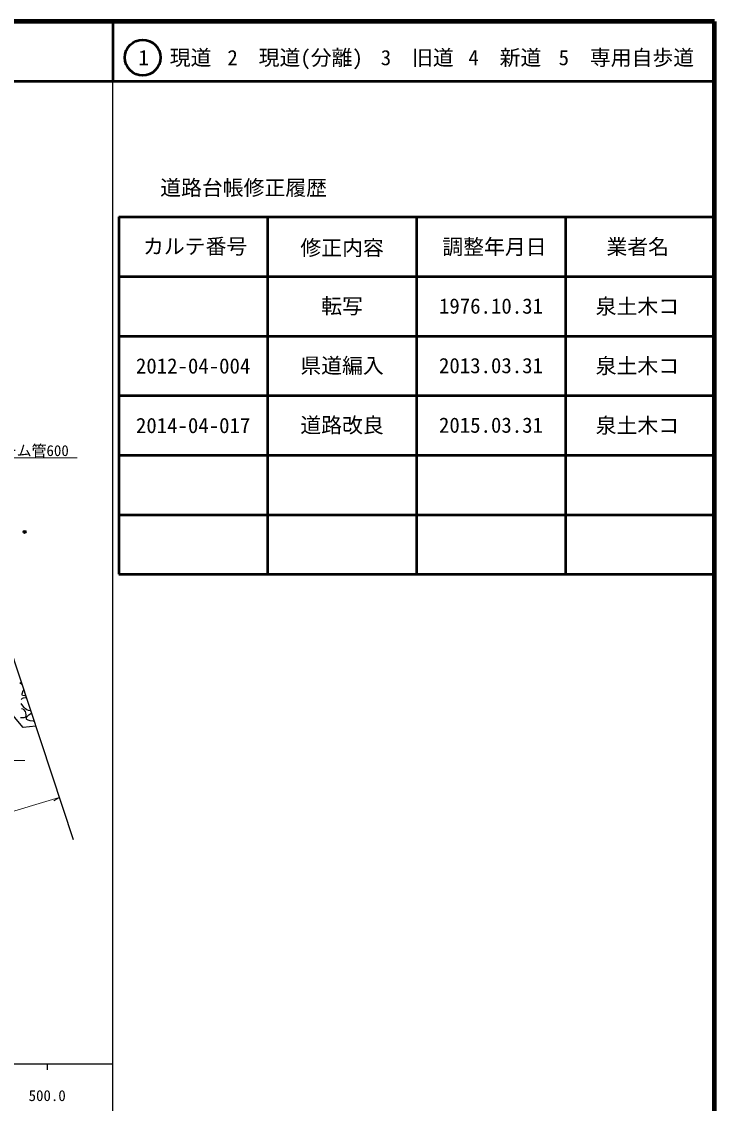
# Model space of a CAD drawing. Units: millimetres, scale not verified. Extents: x 40000 to 680000, y 20000 to 380000.
# Drawn here: x 563712 to 680000, y 198357 to 380000 of the extents above; entities that cross this region are included whole.
import ezdxf
from ezdxf.enums import TextEntityAlignment as Align

# ---------------------------------------------------------------- set-up
doc = ezdxf.new("R2010")
doc.units = ezdxf.units.MM
doc.header["$LTSCALE"] = 1000
doc.header["$PDMODE"] = 32
doc.header["$PDSIZE"] = 500
for name, color, linetype, lineweight in [('M-BGD', 7, 'Continuous', 25), ('M-BMK-OTRS', 5, 'Continuous', 25), ('M-STR-HTXT', 7, 'Continuous', 13), ('M-TTL', 2, 'Continuous', 140), ('M-TTL-BAND', 7, 'Continuous', 25), ('M-TTL-FRAM', 2, 'Continuous', 50), ('M-TTL-LINE', 7, 'Continuous', 50)]:
    doc.layers.add(name, color=color, linetype=linetype, lineweight=lineweight)
doc.layers.add('M-OTRS', color=6, linetype='Continuous')
doc.layers.add('M-TTL-TXT', color=7, linetype='Continuous')
doc.styles.add('ＭＳ ゴシック', font='')
doc.styles.get('ＭＳ ゴシック').set_extended_font_data('MS Gothic')

msp = doc.modelspace()

# ---------------------------------------------------------------- linework, layer by layer
at = {"layer": 'M-BGD'}
for p, q in [((563793, 268618), (563424, 268946)), ((563777, 267114), (563830, 267316)), ((563792, 266946), (563777, 267114)), ((563830, 267316), (563965, 267658)), ((563965, 267658), (564016, 267720)), ((564016, 267720), (564062, 267803)), ((563619, 266168), (563722, 266293)), ((563901, 265110), (563660, 265520)), ((563722, 266293), (563867, 266386)), ((563836, 266855), (563792, 266946)), ((564265, 266783), (563836, 266855)), ((563867, 266386), (564029, 266456)), ((564029, 266456), (564363, 266487)), ((564397, 266790), (564265, 266783)), ((564363, 266487), (564500, 266475)), ((563994, 261450), (561116, 264908)), ((563681, 264686), (563908, 264581)), ((564137, 264823), (563901, 265110)), ((563908, 264581), (564052, 264469)), ((564052, 264469), (564287, 264178)), ((564348, 264608), (564137, 264823)), ((564287, 264178), (564387, 263956)), ((564577, 264439), (564348, 264608)), ((564418, 263419), (564351, 263250)), ((564387, 263956), (564443, 263621)), ((564443, 263621), (564418, 263419)), ((564858, 264334), (564577, 264439)), ((564655, 263339), (564914, 263589)), ((565166, 264295), (564858, 264334)), ((564914, 263589), (565245, 263814)), ((565219, 264300), (565166, 264295)), ((565245, 263814), (565363, 263864)), ((564070, 263082), (563528, 263071)), ((566071, 261720), (563994, 261450)), ((564229, 263144), (564070, 263082)), ((564351, 263250), (564229, 263144)), ((564502, 263019), (564537, 263177)), ((564531, 262887), (564502, 263019)), ((564590, 262833), (564531, 262887)), ((564537, 263177), (564655, 263339)), ((564835, 262704), (564590, 262833)), ((565150, 262619), (564835, 262704)), ((565674, 262517), (565150, 262619)), ((565810, 262509), (565674, 262517))]:
    msp.add_line(p, q, dxfattribs=at)
at = {"layer": 'M-BMK-OTRS'}
msp.add_line((556679, 290122), (572350, 242641), dxfattribs=at)
at = {"layer": 'M-OTRS'}
msp.add_point((564202, 294316), dxfattribs=at)
at = {"layer": 'M-STR-HTXT'}
for p, q in [((555705, 306732), (573033, 306732)), ((544687, 255925), (564271, 255925)), ((570007, 249736), (466623, 218317)), ((570007, 249736), (569132, 249178))]:
    msp.add_line(p, q, dxfattribs=at)
at = {"layer": 'M-TTL'}
for p, q in [((680000, 380000), (40000, 380000)), ((680000, 20000), (680000, 380000))]:
    msp.add_line(p, q, dxfattribs=at)
at = {"layer": 'M-TTL-BAND'}
for p, q in [((579000, 20000), (579000, 370000)), ((40000, 205000), (579000, 205000)), ((568000, 205000), (568000, 204000))]:
    msp.add_line(p, q, dxfattribs=at)
at = {"layer": 'M-TTL-FRAM'}
for p, q in [((580000, 347197), (580000, 287197)), ((580000, 347197), (680000, 347197)), ((580000, 287197), (680000, 287197))]:
    msp.add_line(p, q, dxfattribs=at)
at = {"layer": 'M-TTL-LINE'}
for p, q in [((579000, 380000), (579000, 370000)), ((40000, 370000), (680000, 370000)), ((605000, 347197), (605000, 287197)), ((630000, 347197), (630000, 287197)), ((655000, 347197), (655000, 287197)), ((580000, 337197), (680000, 337197)), ((580000, 327197), (680000, 327197)), ((580000, 317197), (680000, 317197)), ((580000, 307197), (680000, 307197)), ((580000, 297197), (680000, 297197))]:
    msp.add_line(p, q, dxfattribs=at)
msp.add_circle((584031, 373958), 3000, dxfattribs=at)

# ---------------------------------------------------------------- texts
at = {"layer": 'M-STR-HTXT', "style": 'ＭＳ ゴシック'}
msp.add_text('ヒューム管600', height=1833, dxfattribs=at).set_placement((555383, 306504), align=Align.BOTTOM_LEFT)
at = {"layer": 'M-TTL-BAND', "style": 'ＭＳ ゴシック'}
msp.add_text('500.0', height=1833, dxfattribs=at).set_placement((568000, 198195), align=Align.BOTTOM_CENTER)
msp.add_text('500.0', height=1833, dxfattribs=at).set_placement((568000, 198195), align=Align.BOTTOM_CENTER)
at = {"layer": 'M-TTL-TXT', "style": 'ＭＳ ゴシック'}
for s, p in [('1\u3000現道', (589448, 373958)), ('2\u3000現道(分離)', (609619, 373958)), ('3\u3000旧道', (630121, 373958)), ('4\u3000新道', (644824, 373958)), ('5\u3000専用自歩道', (665228, 373958)), ('道路台帳修正履歴', (600968, 352113)), ('カルテ番号', (592839, 342277)), ('修正内容', (617509, 342023)), ('調整年月日', (643089, 342197)), ('業者名', (667134, 342197)), ('転写', (617500, 332245)), ('1976.10.31', (642500, 332245)), ('泉土木コ', (667077, 332189)), ('2012-04-004', (592500, 322189)), ('県道編入', (617500, 322245)), ('2013.03.31', (642500, 322245)), ('泉土木コ', (667077, 322189)), ('2014-04-017', (592500, 312189)), ('道路改良', (617500, 312245)), ('2015.03.31', (642500, 312245)), ('泉土木コ', (667077, 312189))]:
    msp.add_text(s, height=2566, dxfattribs=at).set_placement(p, align=Align.MIDDLE_CENTER)

doc.saveas('drawing.dxf')
